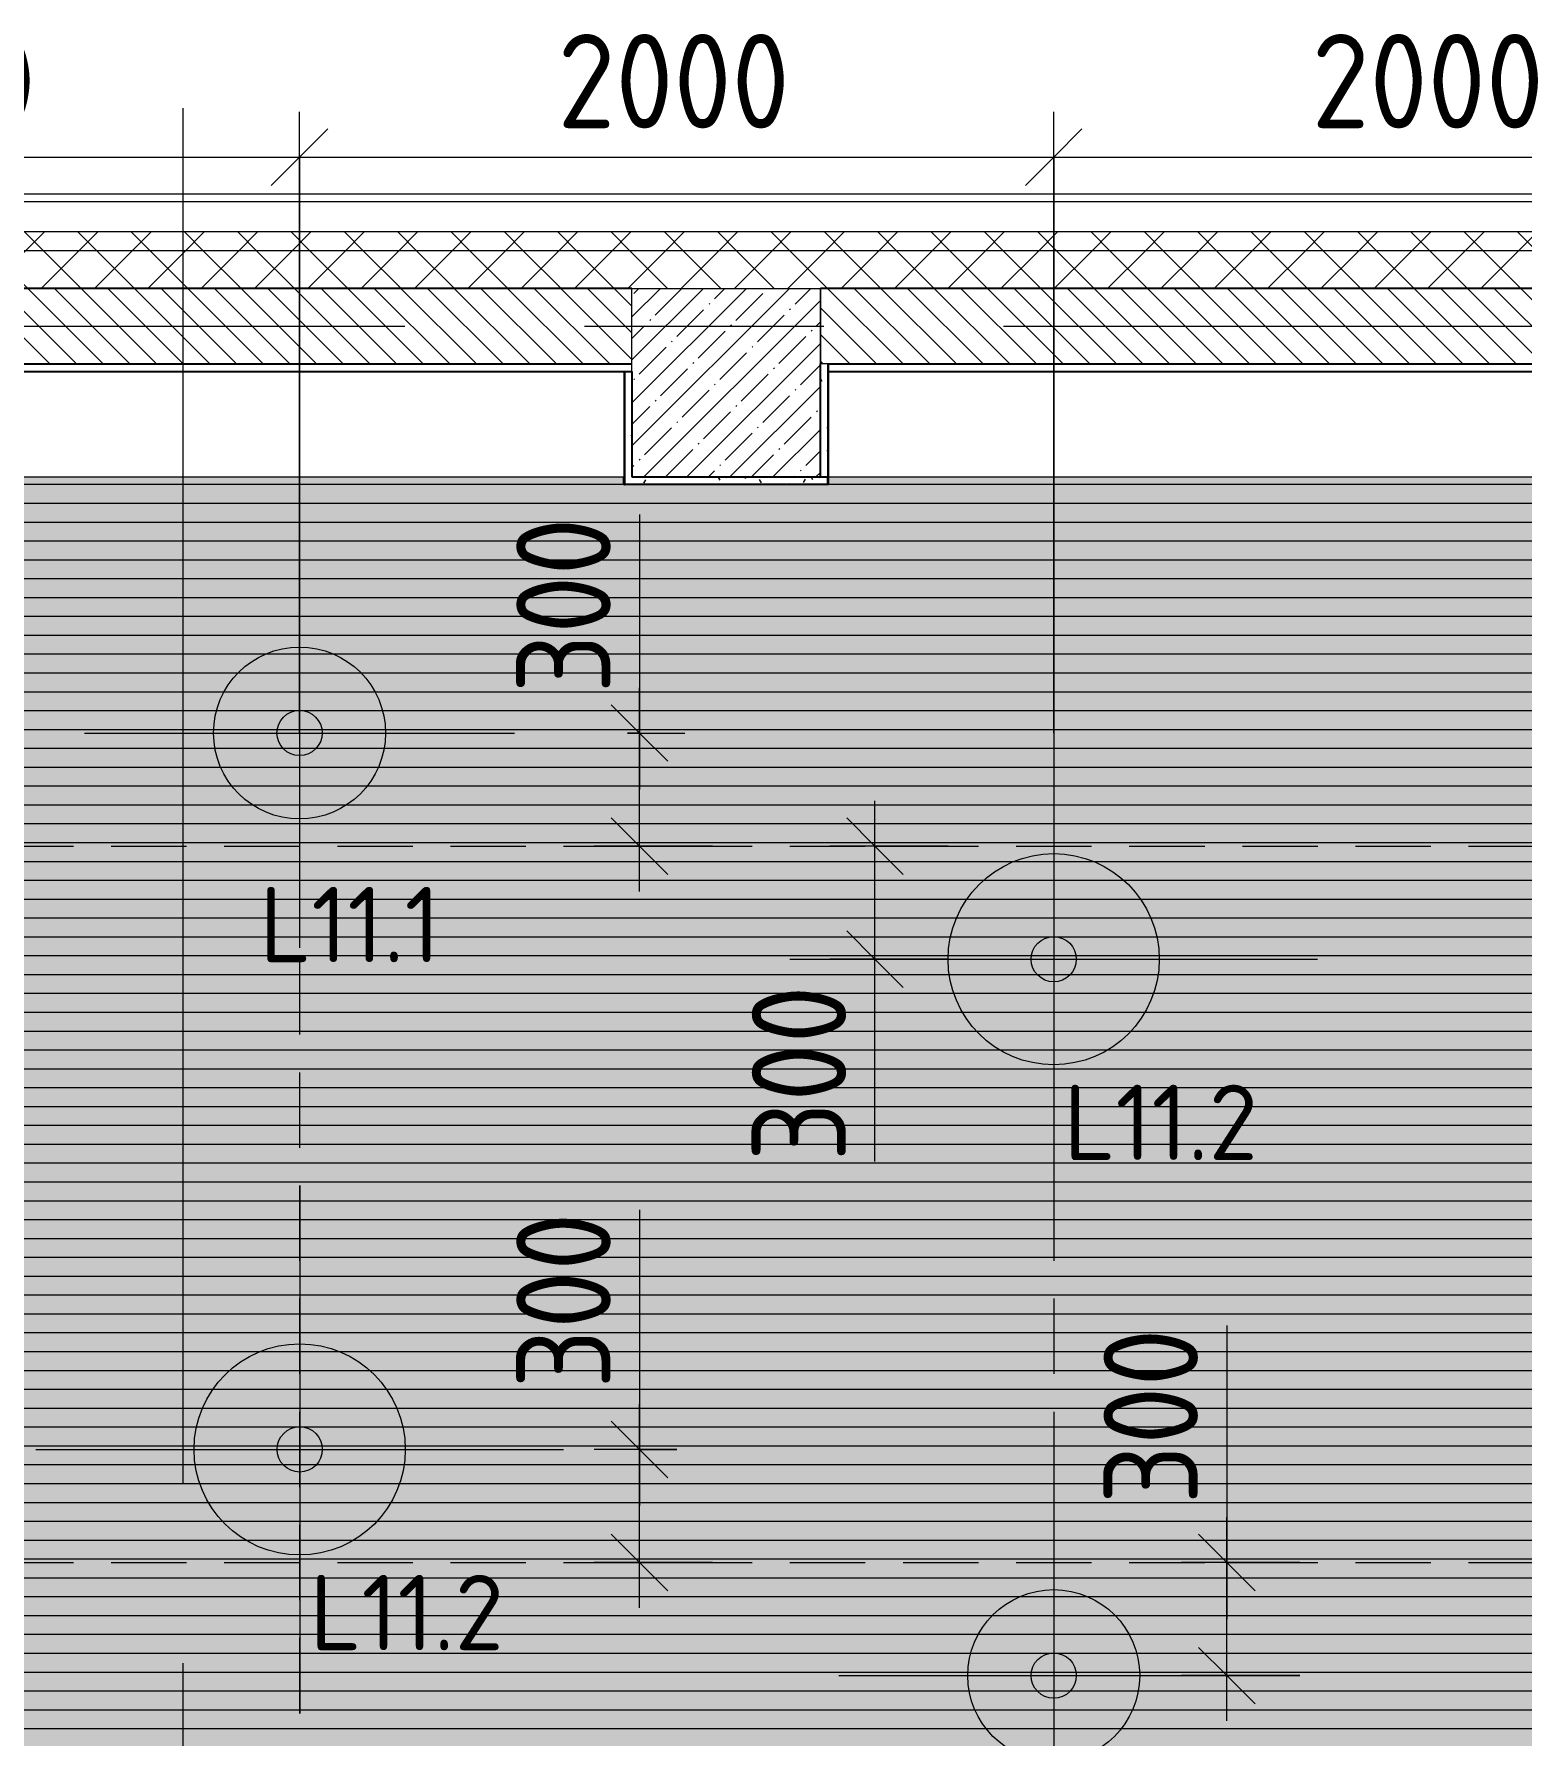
# Model space of a CAD drawing. Header units: millimetres. Extents: x 35224 to 234359, y -8553 to 29000.
# Drawn here: x 75164 to 79110, y 23261 to 27775 of the extents above; entities that cross this region are included whole.
import ezdxf

# ---------------------------------------------------------------- set-up
doc = ezdxf.new("R2010")
doc.units = ezdxf.units.MM
doc.linetypes.add('ADSK_Штрих_ш2 п1', pattern=[300, 200, -100])
doc.linetypes.add('Осевая', pattern=[3175, 635, -476.25, 1587.5, -476.25])
for name, color, linetype, lineweight in [('A-ANNO-DIMS', 7, 'Continuous', 9), ('A-ANNO-DIMS-100', 7, 'Continuous', 9), ('A-CLNG-PATT', 7, 'Continuous', 9), ('A-DETL-1', 7, 'ADSK_Штрих_ш2 п1', 9), ('A-DETL-GENF', 7, 'Continuous', 9), ('A-WALL', 7, 'Continuous', 9), ('E-LITE-EQPM-IDEN', 7, 'Continuous', 9), ('I-WALL', 7, 'Continuous', 9), ('S-COLS', 7, 'Continuous', 9), ('Оси', 7, 'Continuous', 9), ('Оси-2', 7, 'Осевая', 9)]:
    doc.layers.add(name, color=color, linetype=linetype, lineweight=lineweight)
for name, color, linetype, lineweight, true_color in [('A-CLNG-1', 7, 'Continuous', 9, 0xc0c0c0), ('A-WALL-1', 7, 'Continuous', 25, 0x3c3c3c), ('A-WALL-2', 7, 'Continuous', 13, 0x3c3c3c), ('A-WALL-FNSH-1', 7, 'Continuous', 13, 0x3c3c3c), ('A-WALL-FNSH-2', 7, 'Continuous', 9, 0x3c3c3c), ('E-LITE-EQPM-1', 1, 'Continuous', 9, 0xff0000)]:
    doc.layers.add(name, color=color, linetype=linetype, lineweight=lineweight, true_color=true_color)
doc.layers.add('A-CLNG-PATT-1', color=7, linetype='Continuous', lineweight=9, transparency=1)
doc.styles.add('GOST Common', font='GOST_Common.ttf', dxfattribs={"height": 200})
doc.styles.add('ISOCPEUR', font='isocpeur.ttf', dxfattribs={"width": 0.9, "height": 250})
doc.dimstyles.new('ISO-2_5_0_9К_БОЛЬШОЙ', dxfattribs={"dimscale": 304.8, "dimtxt": 248.995294, "dimasz": 0.492126, "dimexe": 0.393701, "dimexo": 0.984252, "dimgap": 0, "dimtad": 1, "dimdec": 0, "dimrnd": 10, "dimzin": 0, "dimdsep": 46, "dimtxsty": 'ISOCPEUR', "dimblk1": 'OBLIQUE', "dimblk2": 'OBLIQUE', "dimsah": 1, "dimcen": 0.09, "dimdle": 0.393701, "dimazin": 0, "dimtfac": 1, "dimtdec": 4, "dimtix": 1, "dimtmove": 0, "dimatfit": 3, "dimfxl": 1, "dimtvp": 1, "dimtolj": 1, "dimtzin": 0, "dimarcsym": 2})
doc.dimstyles.new('ISO-2_5_0_9К_БОЛЬШОЙ_1', dxfattribs={"dimscale": 304.8, "dimtxt": 248.995294, "dimasz": 0.492126, "dimexe": 0.393701, "dimexo": 0.984252, "dimgap": 0, "dimtad": 1, "dimdec": 0, "dimrnd": 10, "dimzin": 0, "dimdsep": 46, "dimtxsty": 'ISOCPEUR', "dimblk1": 'OBLIQUE', "dimblk2": 'OBLIQUE', "dimsah": 1, "dimcen": 0.09, "dimdle": 0.393701, "dimazin": 0, "dimtfac": 1, "dimtdec": 4, "dimtix": 1, "dimtmove": 1, "dimatfit": 3, "dimfxl": 1, "dimtvp": 1, "dimtolj": 1, "dimtzin": 0, "dimarcsym": 2})
pattern_1 = [(45, (0, 0), (-70.71068, 70.71068), []), (135, (0, 0), (-70.71068, -70.71068), [])]
pattern_2 = [(0, (0, 0), (121.92, 30.48), [10.058, -81.382, 10.058, -81.382, -487.68]), (0, (0, 0), (121.92, 30.48), [-182.88, 10.058, -172.822, 10.058, -81.382, -213.36]), (0, (0, 0), (121.92, 30.48), [-457.2, 10.058, -50.902, 10.058, -142.342]), (120, (45.72, 15.24), (-87.356454, 90.345817), [10.058, -81.382, 10.058, -81.382, -487.68]), (120, (45.72, 15.24), (-87.356454, 90.345817), [-182.88, 10.058, -172.822, 10.058, -81.382, -213.36]), (120, (45.72, 15.24), (-87.356454, 90.345817), [-457.2, 10.058, -50.902, 10.058, -142.342]), (240, (60.96, 76.2), (-34.563546, -120.825817), [10.058, -81.382, 10.058, -81.382, -487.68]), (240, (60.96, 76.2), (-34.563546, -120.825817), [-182.88, 10.058, -172.822, 10.058, -81.382, -213.36]), (240, (60.96, 76.2), (-34.563546, -120.825817), [-457.2, 10.058, -50.902, 10.058, -142.342])]

# ---------------------------------------------------------------- blocks, each defined once
blk = doc.blocks.new('BOLA Подвесной круглый светильник - Накладной точечный 2-V55-План расстановки осветительного оборудования 3 этажа в осях 12-23')
at = {"layer": 'A-DETL-GENF'}
for p, q in [((0, 570), (0, -570)), ((-570, 0), (336.6, 0)), ((337.6, 0), (570, 0))]:
    blk.add_line(p, q, dxfattribs=at)
for radius in [228, 60]:
    blk.add_circle((0, 0), radius, dxfattribs=at)
blk = doc.blocks.new('BOLA Подвесной круглый светильник - 560мм-V56-План расстановки осветительного оборудования 3 этажа в осях 12-23')
at = {"layer": 'A-DETL-GENF'}
for p, q in [((0, 700), (0, 660.4)), ((0, 659.4), (0, -700)), ((-700, 0), (-599, 0)), ((-598, 0), (659.4, 0)), ((660.4, 0), (700, 0))]:
    blk.add_line(p, q, dxfattribs=at)
for radius in [280, 60]:
    blk.add_circle((0, 0), radius, dxfattribs=at)
blk = doc.blocks.new('BOLA Подвесной круглый светильник - Накладной точечный 2-V60-План расстановки осветительного оборудования 3 этажа в осях 12-23')
at = {"layer": 'A-DETL-GENF'}
for p, q in [((0, 570), (0, -297.2)), ((-570, 0), (570, 0)), ((0, -297.4), (0, -570))]:
    blk.add_line(p, q, dxfattribs=at)
for radius in [228, 60]:
    blk.add_circle((0, 0), radius, dxfattribs=at)
blk = doc.blocks.new('BOLA Подвесной круглый светильник - 560мм-V63-План расстановки осветительного оборудования 3 этажа в осях 12-23')
at = {"layer": 'A-DETL-GENF'}
for p, q in [((0, 700), (0, -700)), ((-700, 0), (700, 0))]:
    blk.add_line(p, q, dxfattribs=at)
for radius in [280, 60]:
    blk.add_circle((0, 0), radius, dxfattribs=at)
blk = doc.blocks.new('DIMBLOCK34-План расстановки осветительного оборудования 3 этажа в осях 12-23')
at = {"layer": 'A-ANNO-DIMS-100'}
for p, q in [((73868.6, 25921), (73868.6, 27568.1)), ((75868.6, 25921), (75868.6, 27568.1)), ((73868.6, 27448.1), (75868.6, 27448.1)), ((73868.6, 27448.1), (73868.6, 25921)), ((75868.6, 27448.1), (75868.6, 25921))]:
    blk.add_line(p, q, dxfattribs=at)
at = {"layer": 'A-ANNO-DIMS-100', "lineweight": 20}
for p, q in [((73868.6, 27448.1), (73943.6, 27523.1)), ((75868.6, 27448.1), (75943.6, 27523.1)), ((73868.6, 27448.1), (73793.6, 27373.1)), ((75868.6, 27448.1), (75793.6, 27373.1))]:
    blk.add_line(p, q, dxfattribs=at)
at = {"layer": 'A-ANNO-DIMS-100', "color": 0, "insert": (74552.6, 27774.8), "char_height": 250, "width": 758.478, "attachment_point": 1, "line_spacing_factor": 1.149209, "style": 'ISOCPEUR'}
blk.add_mtext('2000', dxfattribs=at)
blk = doc.blocks.new('_Oblique')
at = {"color": 0, "linetype": 'ByBlock', "lineweight": -2}
blk.add_line((-0.5, -0.5), (0.5, 0.5), dxfattribs=at)
blk = doc.blocks.new('DIMBLOCK35-План расстановки осветительного оборудования 3 этажа в осях 12-23')
at = {"layer": 'A-ANNO-DIMS-100'}
for p, q in [((75868.6, 25921), (75868.6, 27568.1)), ((77868.6, 25921), (77868.6, 27568.1)), ((75868.6, 27448.1), (77868.6, 27448.1)), ((75868.6, 27448.1), (75868.6, 25921)), ((77868.6, 27448.1), (77868.6, 25921))]:
    blk.add_line(p, q, dxfattribs=at)
at = {"layer": 'A-ANNO-DIMS-100', "lineweight": 20}
for p, q in [((75868.6, 27448.1), (75943.6, 27523.1)), ((77868.6, 27448.1), (77943.6, 27523.1)), ((75868.6, 27448.1), (75793.6, 27373.1)), ((77868.6, 27448.1), (77793.6, 27373.1))]:
    blk.add_line(p, q, dxfattribs=at)
at = {"layer": 'A-ANNO-DIMS-100', "color": 0, "insert": (76552.6, 27774.8), "char_height": 250, "width": 758.478, "attachment_point": 1, "line_spacing_factor": 1.149209, "style": 'ISOCPEUR'}
blk.add_mtext('2000', dxfattribs=at)
blk = doc.blocks.new('DIMBLOCK36-План расстановки осветительного оборудования 3 этажа в осях 12-23')
at = {"layer": 'A-ANNO-DIMS-100'}
for p, q in [((77868.6, 25921), (77868.6, 27568.1)), ((79868.6, 25921), (79868.6, 27568.1)), ((77868.6, 27448.1), (79868.6, 27448.1)), ((77868.6, 27448.1), (77868.6, 25921)), ((79868.6, 27448.1), (79868.6, 25921))]:
    blk.add_line(p, q, dxfattribs=at)
at = {"layer": 'A-ANNO-DIMS-100', "lineweight": 20}
for p, q in [((77868.6, 27448.1), (77943.6, 27523.1)), ((79868.6, 27448.1), (79943.6, 27523.1)), ((77868.6, 27448.1), (77793.6, 27373.1)), ((79868.6, 27448.1), (79793.6, 27373.1))]:
    blk.add_line(p, q, dxfattribs=at)
at = {"layer": 'A-ANNO-DIMS-100', "color": 0, "insert": (78552.6, 27774.8), "char_height": 250, "width": 758.478, "attachment_point": 1, "line_spacing_factor": 1.149209, "style": 'ISOCPEUR'}
blk.add_mtext('2000', dxfattribs=at)
blk = doc.blocks.new('DIMBLOCK125-План расстановки осветительного оборудования 3 этажа в осях 12-23')
at = {"layer": 'A-ANNO-DIMS-100'}
for p, q in [((76770.2, 26500.1), (76770.2, 25926)), ((76770.2, 25501), (76770.2, 26041)), ((76738.6, 25921), (76890.2, 25921)), ((76770.2, 25921), (76738.6, 25921)), ((76770.2, 25926), (76770.2, 25771)), ((76964.1, 25621), (76650.2, 25621)), ((76770.2, 25621), (76964.1, 25621))]:
    blk.add_line(p, q, dxfattribs=at)
at = {"layer": 'A-ANNO-DIMS-100', "lineweight": 20}
for p, q in [((76770.2, 25921), (76695.2, 25996)), ((76770.2, 25921), (76845.2, 25846)), ((76770.2, 25621), (76695.2, 25696)), ((76770.2, 25621), (76845.2, 25546))]:
    blk.add_line(p, q, dxfattribs=at)
at = {"layer": 'A-ANNO-DIMS-100', "color": 0, "insert": (76443.6, 26026), "char_height": 250, "width": 568.858, "attachment_point": 1, "rotation": 90, "line_spacing_factor": 1.149209, "style": 'ISOCPEUR'}
blk.add_mtext('300', dxfattribs=at)
blk = doc.blocks.new('DIMBLOCK126-План расстановки осветительного оборудования 3 этажа в осях 12-23')
at = {"layer": 'A-ANNO-DIMS-100'}
for p, q in [((77394.7, 25201), (77394.7, 25741)), ((77588.6, 25621), (77274.7, 25621)), ((77394.7, 25621), (77588.6, 25621)), ((77394.7, 25358.9), (77394.7, 25471)), ((77394.7, 24784.9), (77394.7, 25358.9)), ((77588.6, 25321), (77274.7, 25321)), ((77394.7, 25321), (77588.6, 25321))]:
    blk.add_line(p, q, dxfattribs=at)
at = {"layer": 'A-ANNO-DIMS-100', "lineweight": 20}
for p, q in [((77394.7, 25621), (77319.7, 25696)), ((77394.7, 25621), (77469.7, 25546)), ((77394.7, 25321), (77319.7, 25396)), ((77394.7, 25321), (77469.7, 25246))]:
    blk.add_line(p, q, dxfattribs=at)
at = {"layer": 'A-ANNO-DIMS-100', "color": 0, "insert": (77068, 24784.9), "char_height": 250, "width": 568.858, "attachment_point": 1, "rotation": 90, "line_spacing_factor": 1.149209, "style": 'ISOCPEUR'}
blk.add_mtext('300', dxfattribs=at)
blk = doc.blocks.new('DIMBLOCK133-План расстановки осветительного оборудования 3 этажа в осях 12-23')
at = {"layer": 'A-ANNO-DIMS-100'}
for p, q in [((76770.2, 24656.3), (76770.2, 24082.2)), ((76770.2, 23601), (76770.2, 24141)), ((76770.2, 24082.2), (76770.2, 23871)), ((76869, 24021), (76650.2, 24021)), ((76770.2, 24021), (76869, 24021)), ((76964.1, 23721), (76650.2, 23721)), ((76770.2, 23721), (76964.1, 23721))]:
    blk.add_line(p, q, dxfattribs=at)
at = {"layer": 'A-ANNO-DIMS-100', "lineweight": 20}
for p, q in [((76770.2, 24021), (76695.2, 24096)), ((76770.2, 24021), (76845.2, 23946)), ((76770.2, 23721), (76695.2, 23796)), ((76770.2, 23721), (76845.2, 23646))]:
    blk.add_line(p, q, dxfattribs=at)
at = {"layer": 'A-ANNO-DIMS-100', "color": 0, "insert": (76443.6, 24182.2), "char_height": 250, "width": 568.858, "attachment_point": 1, "rotation": 90, "line_spacing_factor": 1.149209, "style": 'ISOCPEUR'}
blk.add_mtext('300', dxfattribs=at)
blk = doc.blocks.new('DIMBLOCK137-План расстановки осветительного оборудования 3 этажа в осях 12-23')
at = {"layer": 'A-ANNO-DIMS-100'}
for p, q in [((78327.6, 24349.3), (78327.6, 23775.2)), ((78327.6, 23301), (78327.6, 23841)), ((78327.6, 23775.2), (78327.6, 23571)), ((78521.6, 23721), (78207.6, 23721)), ((78327.6, 23721), (78521.6, 23721)), ((78521.6, 23421), (78207.6, 23421)), ((78327.6, 23421), (78521.6, 23421))]:
    blk.add_line(p, q, dxfattribs=at)
at = {"layer": 'A-ANNO-DIMS-100', "lineweight": 20}
for p, q in [((78327.6, 23721), (78252.6, 23796)), ((78327.6, 23721), (78402.6, 23646)), ((78327.6, 23421), (78252.6, 23496)), ((78327.6, 23421), (78402.6, 23346))]:
    blk.add_line(p, q, dxfattribs=at)
at = {"layer": 'A-ANNO-DIMS-100', "color": 0, "insert": (78001, 23875.2), "char_height": 250, "width": 568.858, "attachment_point": 1, "rotation": 90, "line_spacing_factor": 1.149209, "style": 'ISOCPEUR'}
blk.add_mtext('300', dxfattribs=at)

msp = doc.modelspace()

# ---------------------------------------------------------------- hatches: boundary and pattern name
at = {"layer": 'A-CLNG-PATT'}
h = msp.add_hatch(dxfattribs=at)
h.set_pattern_fill('FP_54', color=256, style=0, pattern_type=2)
h.set_pattern_definition([(180, (75779.226, 21830.566), (-6e-15, -50), [])])
h.paths.add_polyline_path([(83397.5, 11600), (83536, 11600), (83536, 11623.8), (83503.9, 11623.8), (83503.9, 12370.3), (84436, 12370.3), (84436, 12546), (84166.5, 12546), (84166.5, 12540), (84103.5, 12540), (84103.5, 12603), (84109.5, 12603), (84109.5, 12546), (84150, 12546), (84149.7, 12573.8), (84132, 12573.8), (84132.3, 13341.8), (84150, 13341.8), (84148.8, 13369.6), (84109.5, 13369.6), (84109.5, 13312.6), (84103.5, 13312.6), (84103.5, 13375.6), (84166.5, 13375.6), (84166.5, 13369.6), (84436, 13369.6), (84436, 15073.2), (84324.5, 15129), (84179, 15129), (84179, 15440), (79101, 15440), (79101, 15129), (78559, 15129), (78559, 15440), (74061, 15440), (74061, 15129), (73522, 15129), (73522, 15671), (73836, 15671), (73836, 18579), (73519, 18579), (73519, 19121), (74061, 19121), (74061, 18840), (78559, 18840), (78559, 19121), (79101, 19121), (79101, 18840), (84179, 18840), (84179, 19121), (84236, 19121), (84236, 22679), (83004, 22679), (83004, 26600), (81171, 26600), (81171, 26579), (80629, 26579), (80629, 26600), (77271, 26600), (77271, 26579), (76729, 26579), (76729, 26600), (74061, 26600), (74061, 26579), (73519, 26579), (73519, 26600), (70831, 26600), (70831, 26579), (70289, 26579), (70289, 26600), (66868.6, 26599.5), (66868.6, 13621), (68671, 13621), (68671, 11900), (70289, 11900), (70289, 12221), (70831, 12221), (70831, 11900), (73519, 11900), (73519, 12321), (79921, 12321), (79921, 12100), (79936, 12100), (79936, 11600), (81943.7, 11600)])
h.paths.add_polyline_path([(84150, 12609), (84231, 12609), (84231, 13306.6), (84150, 13306.6), (84150, 12686.7)])
h.paths.add_polyline_path([(84301, 12609), (84301, 13306.6), (84249, 13306.6), (84249, 12609)])
h.paths.add_polyline_path([(84319, 12609), (84371, 12609), (84371, 13306.6), (84319, 13306.6), (84319, 12686.7)])
h.paths.add_polyline_path([(84389, 12609), (84436, 12609), (84436, 13306.6), (84389, 13306.6), (84389, 12686.7)])
h.paths.add_polyline_path([(70290, 15130), (70290, 15670), (70830, 15670), (70830, 15130), (70313, 15130)])
h.paths.add_polyline_path([(70313, 20630), (70290, 20630), (70290, 21170), (70830, 21170), (70830, 20630)])
h.paths.add_polyline_path([(81170, 22680), (80630, 22680), (80630, 23220), (81170, 23220), (81170, 23054.3)])
h.paths.add_polyline_path([(77270, 22680), (76730, 22680), (76730, 23220), (77270, 23220), (77270, 23054.3)])
h.paths.add_polyline_path([(73520, 22680), (73520, 23220), (74060, 23220), (74060, 22680)])
h.paths.add_polyline_path([(70830, 22680), (70290, 22680), (70290, 23220), (70830, 23220)])
at = {"layer": 'A-CLNG-PATT-1'}
h = msp.add_hatch(color=256, dxfattribs=at)
h.paths.add_polyline_path([(83397.5, 11600), (83536, 11600), (83536, 11623.8), (83503.9, 11623.8), (83503.9, 12370.3), (84436, 12370.3), (84436, 12546), (84166.5, 12546), (84166.5, 12540), (84103.5, 12540), (84103.5, 12603), (84109.5, 12603), (84109.5, 12546), (84150, 12546), (84149.7, 12573.8), (84132, 12573.8), (84132.3, 13341.8), (84150, 13341.8), (84148.8, 13369.6), (84109.5, 13369.6), (84109.5, 13312.6), (84103.5, 13312.6), (84103.5, 13375.6), (84166.5, 13375.6), (84166.5, 13369.6), (84436, 13369.6), (84436, 15073.2), (84324.5, 15129), (84178, 15129), (84178, 15440), (79100, 15440), (79100, 15129), (78558, 15129), (78558, 15440), (74060, 15440), (74060, 15129), (73521, 15130), (73522, 15671), (73836, 15671.1), (73836, 18579), (73518, 18579.8), (73519, 19121), (74060, 19121), (74061, 18840), (78558, 18840.1), (78559, 19121), (79100, 19121), (79101, 18840), (84178, 18840), (84179, 19121), (84236, 19121), (84236, 22679), (83003, 22680), (83003, 26600), (81170, 26600), (81170, 26579), (80628, 26579), (80628, 26600), (77270, 26600), (77270, 26579), (76728, 26579), (76728, 26600), (74060, 26600), (74060, 26579), (73518, 26579), (73518, 26600), (70830, 26600), (70830, 26579), (70288, 26579), (70288, 26600), (66868.6, 26599.5), (66868.6, 13621), (68670, 13621), (68671, 11920), (70288, 11920), (70289, 12221), (70830, 12221), (70831, 11920), (73518, 11920), (73519, 12321), (79920, 12320), (79921, 12100), (79936, 12100), (79936, 11600), (81943.7, 11600)])
h.paths.add_polyline_path([(84150, 12609), (84231, 12609), (84231, 13306.6), (84150, 13306.6), (84150, 12686.7)])
h.paths.add_polyline_path([(84249, 12609), (84301, 12609), (84301, 13306.6), (84249, 13306.6), (84249, 12686.7)])
h.paths.add_polyline_path([(84319, 12609), (84371, 12609), (84371, 13306.6), (84319, 13306.6), (84319, 12686.7)])
h.paths.add_polyline_path([(84389, 12609), (84436, 12609), (84436, 13306.6), (84389, 13306.6), (84389, 12686.7)])
h.paths.add_polyline_path([(70290, 15130), (70289, 15130), (70290, 15670), (70829, 15668.9), (70829, 15130), (70313, 15130)])
h.paths.add_polyline_path([(70289, 20630), (70290, 21170), (70829, 21169.4), (70829, 20630), (70290, 20630)])
h.paths.add_polyline_path([(80630, 22680), (80629, 22680.2), (80630, 23220), (81169, 23220), (81169, 22680)])
h.paths.add_polyline_path([(76730, 22680), (76729, 22680), (76730, 23220), (77269, 23220), (77269, 22680)])
h.paths.add_polyline_path([(73520, 22680), (73519, 22680), (73520, 23220), (74059, 23220), (74059, 22680)])
h.paths.add_polyline_path([(70313, 22680), (70289, 22681.1), (70290, 23220), (70829, 23220), (70829, 22680)])
at = {"layer": 'A-WALL'}
h = msp.add_hatch(dxfattribs=at)
h.set_pattern_fill('FP_3', color=256, style=0, pattern_type=2)
h.set_pattern_definition(pattern_1)
h.paths.add_polyline_path([(84487.9, 27200), (84500.7, 27200), (84500.7, 27250), (42060, 27250), (42060, 27200), (84124.4, 27200)])
h = msp.add_hatch(dxfattribs=at)
h.set_pattern_fill('FP_3', color=256, style=0, pattern_type=2)
h.set_pattern_definition(pattern_1)
h.paths.add_polyline_path([(84487.9, 27100), (84500.7, 27100), (84500.7, 27200), (42160, 27200), (42160, 27100), (84124.4, 27100)])
h = msp.add_hatch(dxfattribs=at)
h.set_pattern_fill('FP_4', color=256, style=0, pattern_type=2)
h.set_pattern_definition([(135, (0, 0), (-35.35534, -35.35534), [])])
h.paths.add_polyline_path([(81216.7, 26900), (84200, 26900), (84200, 27100), (81150, 27100), (81150, 26900), (81170, 26900)])
h.paths.add_polyline_path([(80650, 26900), (80650, 27100), (77250, 27100), (77250, 26900), (80489.8, 26900)])
h.paths.add_polyline_path([(73220.6, 26900), (73540, 26900), (73540, 27100), (70810, 27100), (70810, 26900), (71766.8, 26900)])
h.paths.add_polyline_path([(70310, 26900), (70310, 27100), (66760, 27100), (66760, 26900), (69586.1, 26900)])
h.paths.add_polyline_path([(74040, 26900), (76750, 26900), (76750, 27100), (74040, 27100), (74040, 26942.1)])
at = {"layer": 'I-WALL'}
h = msp.add_hatch(dxfattribs=at)
h.set_pattern_fill('FP_46', color=256, style=0, pattern_type=2)
h.set_pattern_definition(pattern_2)
h.paths.add_polyline_path([(76750, 26600), (76750, 26880), (76730, 26879), (76730, 26600)])
h = msp.add_hatch(dxfattribs=at)
h.set_pattern_fill('FP_46', color=256, style=0, pattern_type=2)
h.set_pattern_definition(pattern_2)
h.paths.add_polyline_path([(77250, 26600), (77270, 26600), (77270, 26900), (77250, 26900), (77250, 26600.1)])
h = msp.add_hatch(dxfattribs=at)
h.set_pattern_fill('FP_46', color=256, style=0, pattern_type=2)
h.set_pattern_definition(pattern_2)
h.paths.add_polyline_path([(77270, 26580), (77270, 26600), (76750, 26600), (76750, 26580), (76855.2, 26580)])
at = {"layer": 'S-COLS'}
h = msp.add_hatch(dxfattribs=at)
h.set_pattern_fill('FP_1', color=256, style=0, pattern_type=2)
h.set_pattern_definition([(45, (0, 0), (-57.02463, 57.02463), []), (45, (57.025, 0), (-57.02463, 57.02463), [100.806, -20.161, 3.353, -16.808])])
h.paths.add_polyline_path([(76855.2, 26600), (77250, 26600), (77250, 27100), (76750, 27100), (76750, 26600)])

# ---------------------------------------------------------------- linework, layer by layer
at = {"layer": 'A-CLNG-1'}
for p, q in [((74061, 26600), (76729, 26600)), ((76728, 26579), (76728, 26600)), ((77271, 26600), (77271, 26579)), ((77271, 26600), (80629, 26600)), ((77271, 26579), (76730, 26579))]:
    msp.add_line(p, q, dxfattribs=at)
at = {"layer": 'A-DETL-1'}
for p, q in [((67869, 25621), (81868.6, 25621)), ((75868.6, 25621), (75868.6, 19921)), ((77868.6, 25621), (77868.6, 19921)), ((67869, 23721), (81868.6, 23721))]:
    msp.add_line(p, q, dxfattribs=at)
at = {"layer": 'A-WALL'}
for p, q in [((84500.7, 27250), (42010, 27250)), ((84500.7, 27200), (42060, 27200)), ((76750, 26900), (76750, 27100)), ((77250, 27100), (77250, 26900)), ((77270, 26900), (77250, 26900))]:
    msp.add_line(p, q, dxfattribs=at)
at = {"layer": 'A-WALL-1'}
for p, q in [((76750, 27100), (74040, 27100)), ((80650, 27100), (77250, 27100)), ((74040, 26900), (76750, 26900)), ((76730, 26880), (76750, 26880)), ((76730, 26880), (76730, 26580)), ((76750, 26880), (76750, 26600)), ((77250, 26600), (77250, 26900)), ((77270, 26900), (80650, 26900)), ((77270, 26900), (77270, 26600)), ((76750, 26600), (77270, 26600)), ((77270, 26580), (77270, 26600)), ((77270, 26580), (76730, 26580))]:
    msp.add_line(p, q, dxfattribs=at)
at = {"layer": 'A-WALL-2'}
for p, q in [((84500.7, 27330), (41930, 27330)), ((70310, 27100), (84500.7, 27100))]:
    msp.add_line(p, q, dxfattribs=at)
at = {"layer": 'A-WALL-FNSH-1'}
for p, q in [((76730, 26880), (74061, 26880)), ((74061, 26879), (76729, 26879)), ((76729, 26879), (76729, 26579)), ((80630, 26880), (77271, 26880)), ((77271, 26880), (77271, 26879)), ((77271, 26879), (80629, 26879)), ((76729, 26579), (76730, 26579)), ((76730, 26579), (76730, 26580))]:
    msp.add_line(p, q, dxfattribs=at)
at = {"layer": 'A-WALL-FNSH-2'}
msp.add_line((84500.7, 27350), (41910, 27350), dxfattribs=at)
at = {"layer": 'I-WALL'}
for p, q in [((76350, 26879), (76350, 26880)), ((77271, 26880), (77270, 26880)), ((77271, 26900), (77271, 26600)), ((77270, 26580), (77271, 26580))]:
    msp.add_line(p, q, dxfattribs=at)
at = {"layer": 'S-COLS'}
for p, q in [((76750, 26900), (76750, 27100)), ((76750, 27100), (77250, 27100)), ((77250, 26900), (77250, 27100)), ((76750, 26600), (76750, 26900)), ((77250, 26600), (77250, 26900))]:
    msp.add_line(p, q, dxfattribs=at)
at = {"layer": 'Оси'}
msp.add_line((75560, 25078.1), (75560, 27578.1), dxfattribs=at)
at = {"layer": 'Оси-2'}
for p, q in [((38524.2, 27000), (82250, 27000)), ((75560, 593.7), (75560, 25078.1))]:
    msp.add_line(p, q, dxfattribs=at)

# ---------------------------------------------------------------- block references
at = {"layer": 'E-LITE-EQPM-1'}
for name, p in [('BOLA Подвесной круглый светильник - Накладной точечный 2-V55-План расстановки осветительного оборудования 3 этажа в осях 12-23', (75868.6, 25921)), ('BOLA Подвесной круглый светильник - 560мм-V56-План расстановки осветительного оборудования 3 этажа в осях 12-23', (77868.6, 25321)), ('BOLA Подвесной круглый светильник - 560мм-V63-План расстановки осветительного оборудования 3 этажа в осях 12-23', (75869, 24021)), ('BOLA Подвесной круглый светильник - Накладной точечный 2-V60-План расстановки осветительного оборудования 3 этажа в осях 12-23', (77868.6, 23421))]:
    msp.add_blockref(name, p, dxfattribs=at)

# ---------------------------------------------------------------- texts
at = {"layer": 'E-LITE-EQPM-IDEN', "char_height": 200, "attachment_point": 1, "style": 'GOST Common'}
for s, insert, width in [('L11.1', (75762.6, 25513), 609.282), ('L11.2', (77895.2, 24988.2), 665.401), ('L11.2', (75895.6, 23688.2), 665.401)]:
    msp.add_mtext(s, dxfattribs=dict(at, insert=insert, width=width))

# ---------------------------------------------------------------- dimensions: what is measured, and where the dimension line sits
at = {"layer": 'A-ANNO-DIMS'}
for base, p1, p2, picture, middle in [((75868.6, 27448.1), (73868.6, 25621), (75868.6, 25621), 'DIMBLOCK34-План расстановки осветительного оборудования 3 этажа в осях 12-23', (74868.6, 27573.1)), ((77868.6, 27448.1), (75868.6, 25621), (77868.6, 25621), 'DIMBLOCK35-План расстановки осветительного оборудования 3 этажа в осях 12-23', (76868.6, 27573.1)), ((79868.6, 27448.1), (77868.6, 25621), (79868.6, 25621), 'DIMBLOCK36-План расстановки осветительного оборудования 3 этажа в осях 12-23', (78868.6, 27573.1))]:
    dim = msp.add_linear_dim(base=base, p1=p1, p2=p2, dimstyle='ISO-2_5_0_9К_БОЛЬШОЙ', override={"dimpost": '<>', "dimfxl": 2000}, dxfattribs=at)
    dim.commit()
    dim.dimension.update_dxf_attribs({"geometry": picture, "text_midpoint": middle})
for base, p1, p2, override, picture, middle in [((76770.2, 25921), (76664.1, 25621), (76438.6, 25921), {"dimpost": '<>', "dimfxl": 375.307852}, 'DIMBLOCK125-План расстановки осветительного оборудования 3 этажа в осях 12-23', (76610.2, 26310.4)), ((77394.7, 25621), (77288.6, 25321), (77288.6, 25621), {"dimpost": '<>', "dimfxl": 300}, 'DIMBLOCK126-План расстановки осветительного оборудования 3 этажа в осях 12-23', (77234.7, 25069.3)), ((76770.2, 24021), (76664.1, 23721), (76569, 24021), {"dimpost": '<>', "dimfxl": 314.714646}, 'DIMBLOCK133-План расстановки осветительного оборудования 3 этажа в осях 12-23', (76610.2, 24466.6)), ((78327.6, 23721), (78221.6, 23421), (78221.6, 23721), {"dimpost": '<>', "dimfxl": 300}, 'DIMBLOCK137-План расстановки осветительного оборудования 3 этажа в осях 12-23', (78167.7, 24159.7))]:
    dim = msp.add_linear_dim(base=base, p1=p1, p2=p2, angle=90, dimstyle='ISO-2_5_0_9К_БОЛЬШОЙ_1', override=override, dxfattribs=at)
    dim.commit()
    dim.dimension.update_dxf_attribs({"geometry": picture, "text_midpoint": middle, "dimtype": 160, "text_rotation": 90})

doc.saveas('drawing.dxf')
